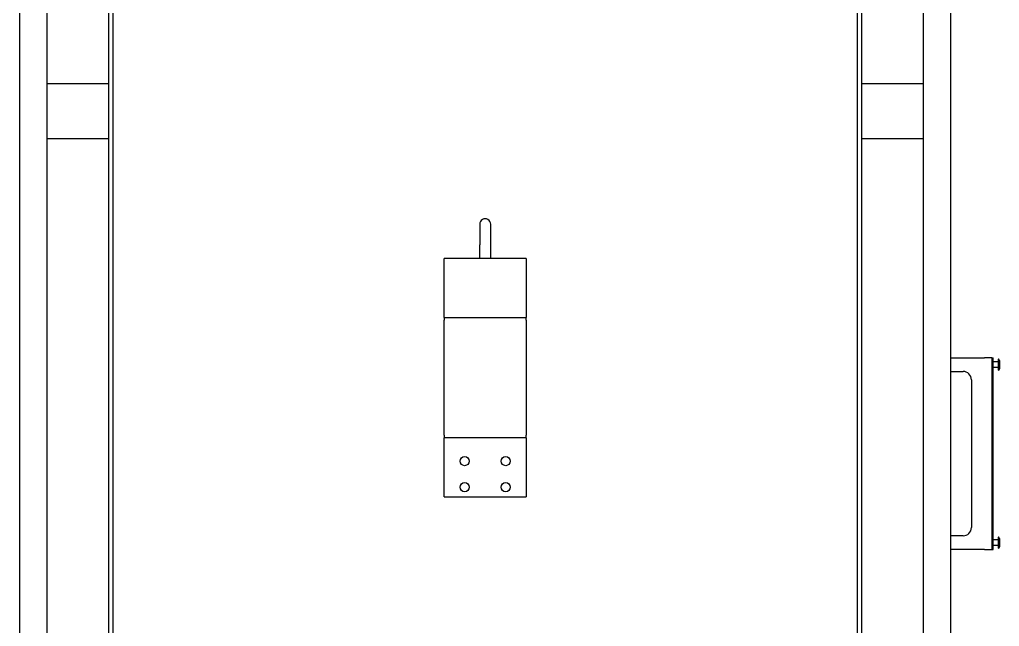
# Model space of a CAD drawing. Extents: x -3873 to 164127, y 7129 to 96529.
# Drawn here: x 42810 to 43526, y 52378 to 52822 of the extents above; entities that cross this region are included whole.
import ezdxf

# ---------------------------------------------------------------- set-up
doc = ezdxf.new("R2010")
doc.units = 0
doc.layers.add('LAYOUT', color=90, linetype='CONTINUOUS')
doc.layers.add('LAYOUT-KROMEKA', color=1, linetype='CONTINUOUS')

# ---------------------------------------------------------------- blocks, each defined once
blk = doc.blocks.new('A$Ccf7c2aec')
at = {"layer": 'LAYOUT-KROMEKA'}
for p, q in [((3875.03, 936.1), (2775.03, 936.1)), ((3875.03, 916.1), (2775.03, 916.1)), ((3305.03, 871.1), (3305.03, 916.1)), ((3345.03, 871.1), (3345.03, 916.1)), ((3523.21, 871.1), (2763.21, 871.1)), ((2766.46, 867.85), (3519.96, 867.85)), ((3519.96, 324.35), (2766.46, 324.35)), ((2763.21, 321.1), (3523.21, 321.1)), ((3305.03, 276.1), (3305.03, 321.1)), ((3345.03, 276.1), (3345.03, 321.1)), ((2775.03, 276.1), (3875.03, 276.1)), ((2775.03, 256.1), (3460.03, 256.1)), ((3005.03, 231.5), (3005.03, 256.1)), ((3015.03, 247.1), (3015.03, 256.1)), ((3135.03, 256.1), (3135.03, 247.1)), ((3145.03, 256.1), (3145.03, 231.5)), ((3129.03, 241.1), (3021.03, 241.1)), ((3005.03, 231.5), (3005.03, 226.1)), ((3145.03, 226.1), (3145.03, 231.5)), ((3145.03, 226.1), (3005.03, 226.1)), ((3005.03, 226.1), (3005.03, 225.1)), ((3005.03, 225.1), (3145.03, 225.1)), ((3008.03, 221.6), (3008.03, 225.1)), ((3012.03, 221.6), (3012.03, 225.1)), ((3138.03, 221.6), (3138.03, 225.1)), ((3142.03, 221.6), (3142.03, 225.1)), ((3145.03, 226.1), (3145.03, 225.1)), ((3014.03, 221.6), (3006.03, 221.6)), ((3006.03, 221.5), (3006.03, 221.6)), ((3013.13, 220.6), (3006.93, 220.6)), ((3014.03, 221.5), (3014.03, 221.6)), ((3144.03, 221.6), (3136.03, 221.6)), ((3136.03, 221.5), (3136.03, 221.6)), ((3143.13, 220.6), (3136.93, 220.6)), ((3144.03, 221.5), (3144.03, 221.6))]:
    blk.add_line(p, q, dxfattribs=at)
at = {"layer": 'LAYOUT-KROMEKA', "ltscale": 0.194889}
for p, q in [((3043.53, 626.1), (3086.53, 626.1)), ((3174.53, 626.1), (3217.53, 626.1)), ((3086.53, 566.1), (3043.53, 566.1)), ((3217.53, 566.1), (3174.53, 566.1))]:
    blk.add_line(p, q, dxfattribs=at)
at = {"layer": 'LAYOUT-KROMEKA', "ltscale": 0.271978}
for p, q in [((3043.53, 626.1), (3043.53, 566.1)), ((3086.53, 566.1), (3086.53, 626.1)), ((3174.53, 626.1), (3174.53, 566.1)), ((3217.53, 566.1), (3217.53, 626.1))]:
    blk.add_line(p, q, dxfattribs=at)
at = {"layer": 'LAYOUT-KROMEKA', "ltscale": 0.014146}
for p, q in [((3088.53, 626.1), (3086.53, 626.1)), ((3174.53, 626.1), (3172.53, 626.1)), ((3086.53, 566.1), (3088.53, 566.1)), ((3172.53, 566.1), (3174.53, 566.1))]:
    blk.add_line(p, q, dxfattribs=at)
at = {"layer": 'LAYOUT-KROMEKA', "ltscale": 0.380809}
for p, q in [((3088.53, 626.1), (3172.53, 626.1)), ((3172.53, 566.1), (3088.53, 566.1))]:
    blk.add_line(p, q, dxfattribs=at)
at = {"layer": 'LAYOUT-KROMEKA', "ltscale": 0.045246}
for p, q in [((3217.53, 600.1), (3227.53, 600.1)), ((3217.53, 592.1), (3227.53, 592.1))]:
    blk.add_line(p, q, dxfattribs=at)
at = {"layer": 'LAYOUT-KROMEKA', "ltscale": 0.106745}
for p, q in [((3242.53, 600.1), (3227.53, 600.1)), ((3227.53, 592.1), (3242.53, 592.1))]:
    blk.add_line(p, q, dxfattribs=at)
at = {"layer": 'LAYOUT-KROMEKA', "ltscale": 0.094593}
for centre in [(3050.53, 611.1), (3069.53, 611.1), (3050.53, 581.1), (3069.53, 581.1)]:
    blk.add_circle(centre, 3.32, dxfattribs=at)
at = {"layer": 'LAYOUT-KROMEKA', "ltscale": 0.056884}
blk.add_arc((3242.53, 596.1), 4, 270, 90, dxfattribs=at)
at = {"layer": 'LAYOUT-KROMEKA'}
for centre, radius, start, end in [((3021.03, 247.1), 6, 180, 270), ((3129.03, 247.1), 6, 270, 0), ((3006.93, 221.5), 0.9, 180, 270), ((3013.13, 221.5), 0.9, 270, 0), ((3136.93, 221.5), 0.9, 180, 270), ((3143.13, 221.5), 0.9, 270, 0)]:
    blk.add_arc(centre, radius, start, end, dxfattribs=at)

msp = doc.modelspace()

# ---------------------------------------------------------------- block references
at = {"layer": 'LAYOUT', "color": 4, "linetype": 'Continuous', "ltscale": 20, "rotation": 89.99999999999999}
msp.add_blockref('A$Ccf7c2aec', (43746.26, 49429.67), dxfattribs=at)

doc.saveas('drawing.dxf')
